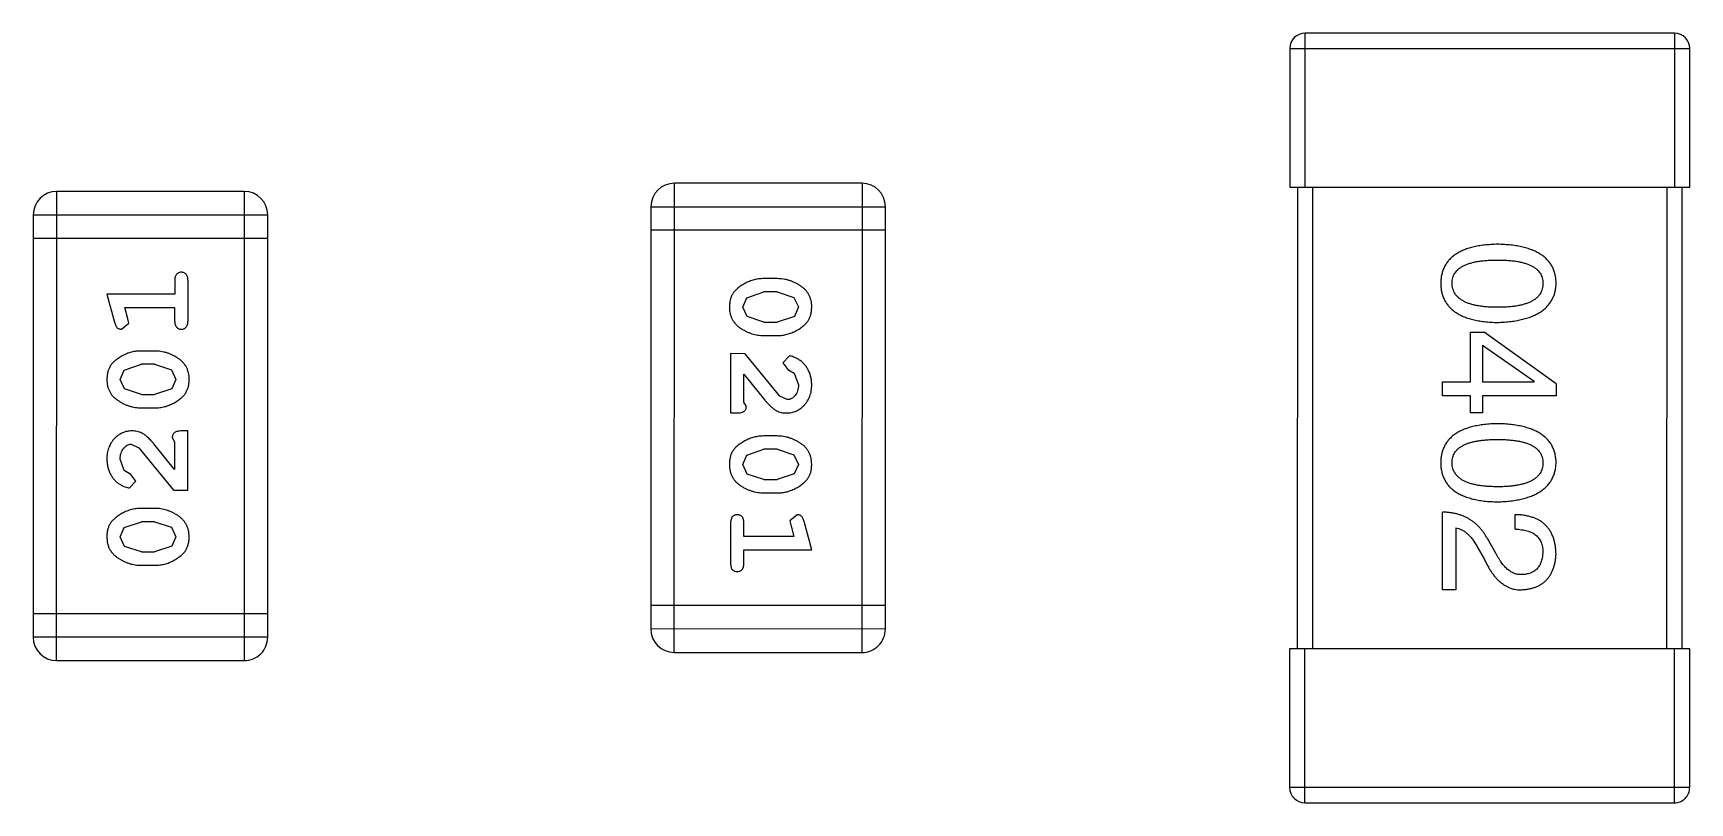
# Model space of a CAD drawing. Header units: inches. Extents: x -29 to 164, y -51 to 83.
# Drawn here: x 130.475 to 132.628, y 20.677 to 21.678 of the extents above; entities that cross this region are included whole.
import ezdxf

# ---------------------------------------------------------------- set-up
doc = ezdxf.new("R2010")
doc.units = ezdxf.units.IN
doc.header["$LTSCALE"] = 1.21
doc.header["$MEASUREMENT"] = 0
doc.layers.get('0').update_dxf_attribs({"linetype": 'CONTINUOUS'})

msp = doc.modelspace()

# ---------------------------------------------------------------- linework, layer by layer
at = {"color": 7, "linetype": 'Continuous'}
for p, q in [((132.128, 21.4775), (132.128, 21.6775)), ((132.608, 21.6774), (132.128, 21.6775)), ((132.608, 21.6774), (132.608, 21.4774)), ((132.108, 21.6575), (132.108, 21.4775)), ((132.108, 21.6575), (132.628, 21.6574)), ((132.628, 21.4774), (132.628, 21.6574)), ((130.5054, 20.8622), (130.5055, 21.4718)), ((130.7493, 21.4718), (130.5055, 21.4718)), ((130.7493, 21.4718), (130.7492, 20.8622)), ((131.3081, 20.8729), (131.3083, 21.4825)), ((131.5521, 21.4824), (131.3083, 21.4825)), ((131.5521, 21.4824), (131.552, 20.8728)), ((132.108, 21.4775), (132.628, 21.4774)), ((132.118, 21.4775), (132.1178, 20.8775)), ((132.1378, 20.8775), (132.138, 21.4775)), ((132.598, 21.4774), (132.5978, 20.8774)), ((132.6178, 20.8774), (132.618, 21.4774)), ((131.2778, 21.452), (131.2777, 20.9034)), ((131.2778, 21.452), (131.5826, 21.452)), ((131.5825, 20.9033), (131.5826, 21.452)), ((130.475, 21.4414), (130.4749, 20.8927)), ((130.475, 21.4414), (130.7798, 21.4413)), ((130.7797, 20.8927), (130.7798, 21.4413)), ((130.7798, 21.4108), (130.475, 21.4109)), ((131.5826, 21.4215), (131.2778, 21.4215)), ((130.5708, 21.3385), (130.5806, 21.3019)), ((130.6589, 21.3385), (130.5708, 21.3385)), ((130.6589, 21.3558), (130.6589, 21.3385)), ((130.6762, 21.3039), (130.6762, 21.3558)), ((131.4024, 21.3336), (131.4247, 21.3413)), ((131.4422, 21.3586), (131.4244, 21.3586)), ((131.4419, 21.3413), (131.4247, 21.3413)), ((131.4419, 21.3413), (131.4637, 21.334)), ((130.598, 21.3062), (130.5939, 21.3212)), ((130.5939, 21.3212), (130.6588, 21.3212)), ((130.6588, 21.3212), (130.6588, 21.3039)), ((131.3971, 21.3215), (131.4024, 21.3336)), ((131.4029, 21.3092), (131.3971, 21.3215)), ((131.4637, 21.334), (131.4695, 21.3217)), ((131.4695, 21.3217), (131.4642, 21.3095)), ((130.5898, 21.2929), (130.5991, 21.3008)), ((130.5991, 21.3008), (130.598, 21.3062)), ((131.4247, 21.3019), (131.4029, 21.3092)), ((131.4247, 21.3019), (131.4419, 21.3019)), ((131.4642, 21.3095), (131.4419, 21.3019)), ((131.4244, 21.2846), (131.4422, 21.2846)), ((132.3427, 21.2244), (132.3427, 21.2891)), ((132.3427, 21.2891), (132.3608, 21.2891)), ((132.4542, 21.2219), (132.3608, 21.2891)), ((130.6331, 21.2645), (130.6154, 21.2645)), ((131.3814, 21.2611), (131.3814, 21.184)), ((131.4002, 21.261), (131.3814, 21.2611)), ((131.4452, 21.206), (131.4002, 21.261)), ((131.4574, 21.2579), (131.449, 21.2491)), ((132.3583, 21.2719), (132.3583, 21.2244)), ((132.3583, 21.2719), (132.4255, 21.2252)), ((130.588, 21.2275), (130.5933, 21.2397)), ((130.5933, 21.2397), (130.6156, 21.2472)), ((130.6328, 21.2472), (130.6156, 21.2472)), ((130.6328, 21.2472), (130.6546, 21.24)), ((130.6546, 21.24), (130.6604, 21.2277)), ((131.3987, 21.1981), (131.3987, 21.2343)), ((131.3987, 21.2343), (131.4257, 21.2007)), ((131.449, 21.2491), (131.4556, 21.2406)), ((131.4556, 21.2406), (131.4641, 21.2356)), ((131.4641, 21.2356), (131.4695, 21.2207)), ((130.5938, 21.2152), (130.588, 21.2275)), ((130.6156, 21.2079), (130.5938, 21.2152)), ((130.6551, 21.2155), (130.6328, 21.2079)), ((130.6604, 21.2277), (130.6551, 21.2155)), ((132.3066, 21.2064), (132.3066, 21.2244)), ((132.3066, 21.2244), (132.3427, 21.2244)), ((132.3583, 21.2244), (132.4255, 21.2244)), ((132.4255, 21.2244), (132.4255, 21.2252)), ((132.4542, 21.2219), (132.4542, 21.2063)), ((130.6153, 21.1906), (130.6331, 21.1906)), ((130.6156, 21.2079), (130.6328, 21.2079)), ((131.4018, 21.1926), (131.3987, 21.1981)), ((131.4549, 21.2013), (131.4452, 21.206)), ((132.3427, 21.2063), (132.3066, 21.2064)), ((132.3427, 21.1842), (132.3427, 21.2063)), ((132.3583, 21.2063), (132.3583, 21.1842)), ((132.4542, 21.2063), (132.3583, 21.2063)), ((131.3814, 21.184), (131.3892, 21.184)), ((132.3583, 21.1842), (132.3427, 21.1842)), ((130.6588, 21.1104), (130.6318, 21.144)), ((130.6557, 21.1521), (130.6588, 21.1466)), ((130.6588, 21.1466), (130.6588, 21.1104)), ((130.6761, 21.1607), (130.6683, 21.1607)), ((130.6761, 21.0836), (130.6761, 21.1607)), ((131.4421, 21.1541), (131.4244, 21.1541)), ((130.5934, 21.1091), (130.588, 21.1239)), ((130.6025, 21.1434), (130.6123, 21.1386)), ((130.6123, 21.1386), (130.6572, 21.0836)), ((131.3971, 21.117), (131.4024, 21.1291)), ((131.4024, 21.1291), (131.4247, 21.1368)), ((131.4419, 21.1368), (131.4247, 21.1368)), ((131.4419, 21.1368), (131.4636, 21.1295)), ((131.4636, 21.1295), (131.4694, 21.1171)), ((130.6019, 21.1041), (130.5934, 21.1091)), ((130.6085, 21.0956), (130.6019, 21.1041)), ((131.4029, 21.1047), (131.3971, 21.117)), ((131.4246, 21.0974), (131.4029, 21.1047)), ((131.4641, 21.105), (131.4419, 21.0974)), ((131.4694, 21.1171), (131.4641, 21.105)), ((130.6, 21.0868), (130.6085, 21.0956)), ((130.6572, 21.0836), (130.6761, 21.0836)), ((131.4244, 21.0801), (131.4421, 21.0801)), ((131.4246, 21.0974), (131.4419, 21.0974)), ((130.6331, 21.06), (130.6153, 21.06)), ((130.5933, 21.0352), (130.6156, 21.0427)), ((130.6328, 21.0427), (130.6156, 21.0427)), ((130.6328, 21.0427), (130.6546, 21.0355)), ((131.3813, 21.0408), (131.3813, 20.9889)), ((131.3986, 21.0235), (131.3986, 21.0408)), ((131.4677, 21.0518), (131.4584, 21.0439)), ((131.4584, 21.0439), (131.4594, 21.0385)), ((131.4594, 21.0385), (131.4636, 21.0235)), ((131.4867, 21.0062), (131.4768, 21.0428)), ((132.3066, 20.9543), (132.3066, 21.0552)), ((132.4009, 21.033), (132.4009, 21.0519)), ((130.588, 21.023), (130.5933, 21.0352)), ((130.5938, 21.0107), (130.588, 21.023)), ((130.6546, 21.0355), (130.6604, 21.0232)), ((130.6604, 21.0232), (130.6551, 21.011)), ((131.4636, 21.0235), (131.3986, 21.0235)), ((132.3238, 21.0347), (132.3238, 20.9543)), ((132.3763, 21.0011), (132.3648, 21.0207)), ((130.6156, 21.0034), (130.5938, 21.0107)), ((130.6156, 21.0034), (130.6328, 21.0034)), ((130.6551, 21.011), (130.6328, 21.0034)), ((131.3986, 20.9889), (131.3986, 21.0062)), ((131.3986, 21.0062), (131.4867, 21.0062)), ((132.3517, 21.0101), (132.3607, 20.9945)), ((130.6153, 20.9861), (130.633, 20.9861)), ((132.3238, 20.9543), (132.3066, 20.9543)), ((131.5825, 20.9338), (131.2777, 20.9339)), ((130.7797, 20.9231), (130.4749, 20.9232)), ((130.7797, 20.8927), (130.4749, 20.8927)), ((131.5825, 20.9033), (131.2777, 20.9034)), ((131.3081, 20.8729), (131.552, 20.8728)), ((132.1078, 20.8775), (132.1078, 20.6975)), ((132.6278, 20.8774), (132.1078, 20.8775)), ((132.1278, 20.6775), (132.1278, 20.8775)), ((132.6078, 20.8774), (132.6078, 20.6774)), ((132.6278, 20.6974), (132.6278, 20.8774)), ((130.5054, 20.8622), (130.7492, 20.8622)), ((132.6278, 20.6974), (132.1078, 20.6975)), ((132.1278, 20.6775), (132.6078, 20.6774))]:
    msp.add_line(p, q, dxfattribs=at)
for centre, radius, start, end in [((132.128, 21.6575), 0.02, 89.988, 179.988), ((132.608, 21.6574), 0.02, 359.988, 89.988), ((130.5055, 21.4414), 0.0305, 89.988, 179.988), ((130.7493, 21.4413), 0.0305, 359.988, 89.988), ((131.3083, 21.452), 0.0305, 89.988, 179.988), ((131.5521, 21.452), 0.0305, 359.988, 89.988), ((130.5054, 20.8927), 0.0305, 179.988, 269.988), ((130.7492, 20.8927), 0.0305, 269.988, 359.988), ((131.3081, 20.9034), 0.0305, 179.988, 269.988), ((131.552, 20.9033), 0.0305, 269.988, 359.988), ((132.1278, 20.6975), 0.02, 179.988, 269.988), ((132.6078, 20.6974), 0.02, 269.988, 359.988)]:
    msp.add_arc(centre, radius, start, end, dxfattribs=at)
for points, knots in [([(132.378, 21.4032), (132.375, 21.4031), (132.3693, 21.4029), (132.361, 21.4022), (132.3533, 21.4011), (132.3461, 21.3996), (132.3395, 21.3977), (132.3335, 21.3955), (132.328, 21.3929), (132.3231, 21.3898), (132.3187, 21.3865), (132.3149, 21.3827), (132.3117, 21.3786), (132.309, 21.3741), (132.307, 21.3692), (132.3054, 21.3639), (132.3045, 21.3583), (132.3043, 21.3544), (132.3042, 21.3524)], [0, 0, 0, 0, 0.087693, 0.170223, 0.247496, 0.319826, 0.387768, 0.451403, 0.511459, 0.568358, 0.622671, 0.675251, 0.726739, 0.778422, 0.830759, 0.884394, 0.940865, 1, 1, 1, 1]), ([(132.4542, 21.3524), (132.4541, 21.3544), (132.4539, 21.3583), (132.453, 21.3639), (132.4514, 21.3692), (132.4493, 21.3741), (132.4465, 21.3786), (132.4432, 21.3827), (132.4392, 21.3865), (132.4347, 21.3898), (132.4296, 21.3928), (132.424, 21.3954), (132.4177, 21.3977), (132.4109, 21.3995), (132.4035, 21.4011), (132.3955, 21.4022), (132.3869, 21.4029), (132.381, 21.4031), (132.378, 21.4032)], [0, 0, 0, 0, 0.057911, 0.113262, 0.165956, 0.217443, 0.268511, 0.319665, 0.372, 0.426129, 0.483365, 0.543779, 0.607756, 0.676562, 0.749704, 0.827713, 0.911177, 1, 1, 1, 1]), ([(132.319, 21.3524), (132.319, 21.3537), (132.3191, 21.3561), (132.3198, 21.3595), (132.3209, 21.3628), (132.3226, 21.3658), (132.3247, 21.3685), (132.3273, 21.371), (132.3303, 21.3733), (132.3338, 21.3753), (132.3377, 21.3771), (132.3421, 21.3786), (132.347, 21.3798), (132.3523, 21.381), (132.3581, 21.3818), (132.3643, 21.3823), (132.371, 21.3827), (132.3756, 21.3827), (132.378, 21.3827)], [0, 0, 0, 0, 0.049766, 0.097012, 0.143225, 0.188786, 0.235079, 0.282962, 0.333687, 0.387747, 0.445963, 0.508657, 0.576545, 0.649868, 0.72822, 0.812712, 0.903543, 1, 1, 1, 1]), ([(132.378, 21.3827), (132.3804, 21.3827), (132.385, 21.3827), (132.3917, 21.3823), (132.3979, 21.3817), (132.4037, 21.381), (132.409, 21.3798), (132.4139, 21.3786), (132.4182, 21.377), (132.4222, 21.3753), (132.4257, 21.3733), (132.4287, 21.371), (132.4313, 21.3685), (132.4334, 21.3658), (132.435, 21.3627), (132.4362, 21.3595), (132.4368, 21.356), (132.4369, 21.3536), (132.437, 21.3524)], [0, 0, 0, 0, 0.096452, 0.187278, 0.271765, 0.350519, 0.423437, 0.491321, 0.554011, 0.612224, 0.666281, 0.717003, 0.764884, 0.811423, 0.856783, 0.902993, 0.950236, 1, 1, 1, 1]), ([(130.6675, 21.3668), (130.6669, 21.3668), (130.6657, 21.3667), (130.664, 21.3662), (130.6625, 21.3654), (130.6612, 21.3642), (130.6601, 21.3626), (130.6594, 21.3607), (130.6589, 21.3584), (130.6589, 21.3567), (130.6589, 21.3558)], [0, 0, 0, 0, 0.11517, 0.223509, 0.328254, 0.438012, 0.553651, 0.682263, 0.830856, 1, 1, 1, 1]), ([(130.6762, 21.3558), (130.6761, 21.3567), (130.6761, 21.3584), (130.6756, 21.3607), (130.6749, 21.3626), (130.6738, 21.3642), (130.6725, 21.3654), (130.671, 21.3662), (130.6693, 21.3667), (130.6681, 21.3668), (130.6675, 21.3668)], [0, 0, 0, 0, 0.169012, 0.317488, 0.445429, 0.560977, 0.67065, 0.776666, 0.88492, 1, 1, 1, 1]), ([(131.4244, 21.3586), (131.4234, 21.3586), (131.4212, 21.3585), (131.4181, 21.3582), (131.4149, 21.3577), (131.4118, 21.357), (131.4088, 21.3562), (131.4058, 21.355), (131.4028, 21.3538), (131.4, 21.3523), (131.3972, 21.3507), (131.3947, 21.3491), (131.3924, 21.3475), (131.3902, 21.3458), (131.3884, 21.3441), (131.3867, 21.3424), (131.3853, 21.3407), (131.3837, 21.3383), (131.3821, 21.3351), (131.3808, 21.3309), (131.38, 21.3264), (131.3799, 21.3232), (131.3798, 21.3215)], [0, 0, 0, 0, 0.049886, 0.09882, 0.148132, 0.19689, 0.246038, 0.295176, 0.345305, 0.395692, 0.445312, 0.491875, 0.535813, 0.577009, 0.616081, 0.652689, 0.687585, 0.720206, 0.785062, 0.85223, 0.923759, 1, 1, 1, 1]), ([(131.4868, 21.3218), (131.4867, 21.3232), (131.4867, 21.326), (131.486, 21.3301), (131.4848, 21.3339), (131.4833, 21.3375), (131.4812, 21.3408), (131.4787, 21.3439), (131.4757, 21.3467), (131.4723, 21.3491), (131.4687, 21.3513), (131.4651, 21.3532), (131.4614, 21.3549), (131.4576, 21.3562), (131.4538, 21.3573), (131.45, 21.358), (131.4461, 21.3585), (131.4435, 21.3585), (131.4422, 21.3586)], [0, 0, 0, 0, 0.06692, 0.130834, 0.19258, 0.252759, 0.312631, 0.373411, 0.436359, 0.501894, 0.568244, 0.632472, 0.69556, 0.757163, 0.818592, 0.878885, 0.939235, 1, 1, 1, 1]), ([(132.3042, 21.3524), (132.3043, 21.3505), (132.3045, 21.3466), (132.3054, 21.3409), (132.3069, 21.3357), (132.309, 21.3308), (132.3117, 21.3263), (132.3149, 21.3221), (132.3187, 21.3184), (132.3231, 21.315), (132.328, 21.312), (132.3335, 21.3094), (132.3395, 21.3072), (132.3461, 21.3053), (132.3533, 21.3038), (132.361, 21.3027), (132.3693, 21.3019), (132.375, 21.3017), (132.378, 21.3016)], [0, 0, 0, 0, 0.059134, 0.115603, 0.169236, 0.221572, 0.273254, 0.32474, 0.377319, 0.431815, 0.488555, 0.548609, 0.612242, 0.680182, 0.75251, 0.829782, 0.91231, 1, 1, 1, 1]), ([(132.378, 21.3213), (132.3756, 21.3213), (132.3711, 21.3213), (132.3645, 21.3217), (132.3583, 21.3223), (132.3526, 21.3232), (132.3473, 21.3242), (132.3425, 21.3256), (132.3381, 21.3271), (132.3342, 21.329), (132.3307, 21.331), (132.3276, 21.3334), (132.325, 21.3359), (132.3229, 21.3388), (132.3212, 21.3418), (132.32, 21.3451), (132.3192, 21.3487), (132.319, 21.3512), (132.319, 21.3524)], [0, 0, 0, 0, 0.094834, 0.184067, 0.267029, 0.344713, 0.417334, 0.484367, 0.546941, 0.604717, 0.65953, 0.710539, 0.759381, 0.806382, 0.853027, 0.900623, 0.949121, 1, 1, 1, 1]), ([(132.378, 21.3016), (132.381, 21.3017), (132.3868, 21.302), (132.3953, 21.3028), (132.4032, 21.304), (132.4106, 21.3056), (132.4174, 21.3075), (132.4236, 21.3097), (132.4292, 21.3124), (132.4343, 21.3154), (132.4388, 21.3188), (132.4428, 21.3225), (132.4461, 21.3266), (132.4489, 21.3311), (132.4511, 21.3359), (132.4528, 21.3411), (132.4539, 21.3466), (132.4541, 21.3504), (132.4542, 21.3524)], [0, 0, 0, 0, 0.088475, 0.171606, 0.249595, 0.322626, 0.391327, 0.455765, 0.516374, 0.573675, 0.628522, 0.681161, 0.732559, 0.783563, 0.83504, 0.887639, 0.942585, 1, 1, 1, 1]), ([(132.437, 21.3524), (132.4369, 21.3512), (132.4368, 21.3487), (132.4362, 21.3451), (132.435, 21.3418), (132.4334, 21.3387), (132.4313, 21.3359), (132.4287, 21.3333), (132.4257, 21.331), (132.4222, 21.3289), (132.4182, 21.3271), (132.4138, 21.3255), (132.409, 21.3242), (132.4037, 21.3231), (132.3979, 21.3223), (132.3917, 21.3217), (132.385, 21.3213), (132.3803, 21.3213), (132.378, 21.3213)], [0, 0, 0, 0, 0.050604, 0.098688, 0.145699, 0.191791, 0.238625, 0.286717, 0.337546, 0.391814, 0.449755, 0.512106, 0.579685, 0.652048, 0.730262, 0.814146, 0.904281, 1, 1, 1, 1]), ([(131.3798, 21.3215), (131.3798, 21.3201), (131.3799, 21.3173), (131.3806, 21.3132), (131.3818, 21.3094), (131.3833, 21.3058), (131.3854, 21.3025), (131.3879, 21.2994), (131.3908, 21.2966), (131.3942, 21.2942), (131.3978, 21.292), (131.4015, 21.29), (131.4052, 21.2883), (131.409, 21.287), (131.4128, 21.286), (131.4166, 21.2852), (131.4205, 21.2847), (131.4231, 21.2847), (131.4244, 21.2846)], [0, 0, 0, 0, 0.067217, 0.131051, 0.19272, 0.252824, 0.312745, 0.373449, 0.436041, 0.501494, 0.567761, 0.632087, 0.695096, 0.757109, 0.817993, 0.878657, 0.939311, 1, 1, 1, 1]), ([(131.4422, 21.2846), (131.4432, 21.2847), (131.4454, 21.2847), (131.4486, 21.285), (131.4517, 21.2855), (131.4548, 21.2862), (131.4579, 21.2871), (131.4609, 21.2882), (131.4638, 21.2895), (131.4667, 21.291), (131.4694, 21.2926), (131.472, 21.2942), (131.4743, 21.2959), (131.4764, 21.2976), (131.4783, 21.2993), (131.4799, 21.301), (131.4814, 21.3027), (131.4829, 21.3051), (131.4845, 21.3083), (131.4858, 21.3124), (131.4866, 21.317), (131.4867, 21.3201), (131.4868, 21.3218)], [0, 0, 0, 0, 0.049855, 0.099516, 0.148482, 0.19758, 0.246804, 0.296268, 0.346517, 0.397047, 0.446826, 0.49336, 0.537801, 0.579207, 0.617974, 0.654833, 0.689171, 0.722088, 0.786392, 0.853518, 0.924186, 1, 1, 1, 1]), ([(130.5806, 21.3019), (130.5809, 21.3011), (130.5814, 21.2995), (130.5822, 21.2974), (130.5831, 21.2958), (130.5841, 21.2946), (130.5853, 21.2938), (130.5867, 21.2933), (130.5882, 21.2929), (130.5892, 21.2929), (130.5898, 21.2929)], [0, 0, 0, 0, 0.187321, 0.344927, 0.475328, 0.579604, 0.674244, 0.773631, 0.882025, 1, 1, 1, 1]), ([(130.6588, 21.3039), (130.6589, 21.303), (130.6589, 21.3013), (130.6594, 21.299), (130.6601, 21.297), (130.6612, 21.2954), (130.6625, 21.2943), (130.664, 21.2935), (130.6657, 21.2929), (130.6669, 21.2929), (130.6675, 21.2929)], [0, 0, 0, 0, 0.169102, 0.317658, 0.446239, 0.563118, 0.671828, 0.776546, 0.884858, 1, 1, 1, 1]), ([(130.6675, 21.2929), (130.6681, 21.2929), (130.6693, 21.2929), (130.671, 21.2935), (130.6725, 21.2943), (130.6738, 21.2954), (130.6749, 21.297), (130.6756, 21.299), (130.6761, 21.3013), (130.6761, 21.303), (130.6762, 21.3039)], [0, 0, 0, 0, 0.115051, 0.223278, 0.329269, 0.437893, 0.554681, 0.682591, 0.83103, 1, 1, 1, 1]), ([(130.6154, 21.2645), (130.6143, 21.2645), (130.6121, 21.2645), (130.6089, 21.2642), (130.6058, 21.2637), (130.6027, 21.263), (130.5997, 21.2621), (130.5966, 21.261), (130.5937, 21.2597), (130.5908, 21.2582), (130.5881, 21.2566), (130.5855, 21.2549), (130.5832, 21.2533), (130.5811, 21.2516), (130.5792, 21.2499), (130.5776, 21.2482), (130.5762, 21.2465), (130.5746, 21.2441), (130.573, 21.2409), (130.5717, 21.2368), (130.5709, 21.2322), (130.5708, 21.229), (130.5707, 21.2274)], [0, 0, 0, 0, 0.049855, 0.099516, 0.148482, 0.19758, 0.246804, 0.296268, 0.346517, 0.397047, 0.446826, 0.49336, 0.537801, 0.579207, 0.617974, 0.654833, 0.689171, 0.722088, 0.786392, 0.853518, 0.924186, 1, 1, 1, 1]), ([(130.6777, 21.2276), (130.6777, 21.2291), (130.6776, 21.2319), (130.6769, 21.236), (130.6758, 21.2398), (130.6742, 21.2434), (130.6722, 21.2467), (130.6696, 21.2498), (130.6667, 21.2526), (130.6633, 21.255), (130.6597, 21.2572), (130.656, 21.2592), (130.6523, 21.2608), (130.6486, 21.2622), (130.6447, 21.2632), (130.6409, 21.264), (130.637, 21.2645), (130.6344, 21.2645), (130.6331, 21.2645)], [0, 0, 0, 0, 0.067217, 0.131051, 0.19272, 0.252824, 0.312745, 0.373449, 0.436041, 0.501494, 0.567761, 0.632087, 0.695096, 0.757109, 0.817993, 0.878657, 0.939311, 1, 1, 1, 1]), ([(131.4868, 21.2206), (131.4867, 21.2223), (131.4866, 21.2257), (131.4857, 21.2306), (131.4843, 21.2354), (131.4823, 21.2399), (131.4799, 21.244), (131.477, 21.2476), (131.4738, 21.2508), (131.4702, 21.2533), (131.4666, 21.2553), (131.4633, 21.2567), (131.4603, 21.2577), (131.4583, 21.2578), (131.4574, 21.2579)], [0, 0, 0, 0, 0.098286, 0.193983, 0.289056, 0.384352, 0.477435, 0.566197, 0.652355, 0.737986, 0.818188, 0.887401, 0.94802, 1, 1, 1, 1]), ([(130.5707, 21.2274), (130.5708, 21.226), (130.5708, 21.2232), (130.5716, 21.2191), (130.5727, 21.2153), (130.5743, 21.2117), (130.5763, 21.2084), (130.5788, 21.2053), (130.5818, 21.2025), (130.5852, 21.2001), (130.5888, 21.1979), (130.5925, 21.1959), (130.5962, 21.1943), (130.5999, 21.193), (130.6037, 21.1919), (130.6076, 21.1912), (130.6114, 21.1907), (130.614, 21.1906), (130.6153, 21.1906)], [0, 0, 0, 0, 0.06692, 0.130834, 0.19258, 0.252759, 0.312631, 0.373411, 0.436359, 0.501894, 0.568244, 0.632472, 0.69556, 0.757163, 0.818592, 0.878885, 0.939235, 1, 1, 1, 1]), ([(130.6331, 21.1906), (130.6342, 21.1906), (130.6363, 21.1907), (130.6395, 21.191), (130.6426, 21.1914), (130.6457, 21.1922), (130.6487, 21.193), (130.6517, 21.1942), (130.6547, 21.1954), (130.6576, 21.1969), (130.6603, 21.1985), (130.6628, 21.2001), (130.6652, 21.2017), (130.6673, 21.2034), (130.6691, 21.2051), (130.6708, 21.2068), (130.6722, 21.2085), (130.6738, 21.2109), (130.6754, 21.214), (130.6767, 21.2182), (130.6776, 21.2228), (130.6777, 21.226), (130.6777, 21.2276)], [0, 0, 0, 0, 0.049886, 0.09882, 0.148132, 0.19689, 0.246038, 0.295176, 0.345305, 0.395692, 0.445312, 0.491875, 0.535813, 0.577009, 0.616081, 0.652689, 0.687585, 0.720206, 0.785062, 0.85223, 0.923759, 1, 1, 1, 1]), ([(131.454, 21.184), (131.4551, 21.184), (131.4573, 21.1841), (131.4605, 21.1845), (131.4636, 21.1854), (131.4666, 21.1865), (131.4695, 21.1879), (131.4722, 21.1897), (131.4748, 21.1918), (131.4772, 21.1942), (131.4794, 21.1969), (131.4814, 21.1997), (131.4831, 21.2028), (131.4844, 21.206), (131.4855, 21.2094), (131.4862, 21.213), (131.4867, 21.2167), (131.4867, 21.2193), (131.4868, 21.2206)], [0, 0, 0, 0, 0.060981, 0.120256, 0.178148, 0.236115, 0.293993, 0.352864, 0.413358, 0.476056, 0.539296, 0.602396, 0.665116, 0.728325, 0.792919, 0.859317, 0.928302, 1, 1, 1, 1]), ([(131.4695, 21.2207), (131.4694, 21.2193), (131.4693, 21.2166), (131.4685, 21.2128), (131.4671, 21.2094), (131.4652, 21.2066), (131.4629, 21.2043), (131.4604, 21.2025), (131.4577, 21.2015), (131.4559, 21.2013), (131.4549, 21.2013)], [0, 0, 0, 0, 0.156344, 0.299348, 0.4327, 0.561, 0.682299, 0.791883, 0.89611, 1, 1, 1, 1]), ([(131.3892, 21.184), (131.3903, 21.184), (131.3923, 21.184), (131.395, 21.1845), (131.3972, 21.1851), (131.399, 21.1862), (131.4003, 21.1875), (131.4012, 21.189), (131.4017, 21.1908), (131.4018, 21.192), (131.4018, 21.1926)], [0, 0, 0, 0, 0.1844, 0.34094, 0.473574, 0.586824, 0.690029, 0.789175, 0.890445, 1, 1, 1, 1]), ([(131.4257, 21.2007), (131.4265, 21.1998), (131.428, 21.1982), (131.4302, 21.1958), (131.4323, 21.1937), (131.4343, 21.1918), (131.4361, 21.1902), (131.4379, 21.1888), (131.4395, 21.1877), (131.4416, 21.1866), (131.4442, 21.1855), (131.4473, 21.1846), (131.4506, 21.184), (131.4529, 21.184), (131.454, 21.184)], [0, 0, 0, 0, 0.103002, 0.197728, 0.285279, 0.365235, 0.437224, 0.502446, 0.560545, 0.611446, 0.707576, 0.80349, 0.900532, 1, 1, 1, 1]), ([(132.3779, 21.1701), (132.375, 21.17), (132.3693, 21.1698), (132.361, 21.169), (132.3533, 21.1679), (132.3461, 21.1664), (132.3395, 21.1646), (132.3334, 21.1623), (132.3279, 21.1597), (132.323, 21.1567), (132.3186, 21.1534), (132.3149, 21.1496), (132.3116, 21.1455), (132.309, 21.1409), (132.3069, 21.136), (132.3054, 21.1308), (132.3044, 21.1252), (132.3042, 21.1213), (132.3042, 21.1193)], [0, 0, 0, 0, 0.087693, 0.170223, 0.247496, 0.319826, 0.387768, 0.451403, 0.511459, 0.568358, 0.622671, 0.675251, 0.726739, 0.778422, 0.830759, 0.884394, 0.940865, 1, 1, 1, 1]), ([(132.4542, 21.1193), (132.4541, 21.1212), (132.4539, 21.1251), (132.4529, 21.1308), (132.4513, 21.136), (132.4492, 21.1409), (132.4465, 21.1454), (132.4431, 21.1496), (132.4392, 21.1533), (132.4347, 21.1567), (132.4296, 21.1597), (132.4239, 21.1623), (132.4177, 21.1645), (132.4108, 21.1664), (132.4034, 21.1679), (132.3955, 21.169), (132.3869, 21.1698), (132.381, 21.17), (132.3779, 21.1701)], [0, 0, 0, 0, 0.057911, 0.113262, 0.165956, 0.217443, 0.268511, 0.319665, 0.372, 0.426129, 0.483365, 0.543779, 0.607756, 0.676562, 0.749704, 0.827713, 0.911177, 1, 1, 1, 1]), ([(130.6035, 21.1607), (130.6024, 21.1607), (130.6002, 21.1606), (130.5969, 21.1602), (130.5938, 21.1593), (130.5909, 21.1582), (130.588, 21.1567), (130.5853, 21.155), (130.5827, 21.1528), (130.5803, 21.1505), (130.578, 21.1478), (130.576, 21.145), (130.5744, 21.1419), (130.573, 21.1387), (130.572, 21.1353), (130.5712, 21.1317), (130.5708, 21.1279), (130.5707, 21.1254), (130.5707, 21.1241)], [0, 0, 0, 0, 0.060981, 0.120256, 0.178148, 0.236115, 0.293993, 0.352864, 0.413358, 0.476056, 0.539296, 0.602396, 0.665116, 0.728325, 0.792919, 0.859317, 0.928302, 1, 1, 1, 1]), ([(130.6318, 21.144), (130.631, 21.1448), (130.6295, 21.1465), (130.6273, 21.1489), (130.6252, 21.151), (130.6232, 21.1529), (130.6213, 21.1545), (130.6196, 21.1558), (130.6179, 21.157), (130.6159, 21.1581), (130.6133, 21.1592), (130.6101, 21.1601), (130.6069, 21.1606), (130.6046, 21.1607), (130.6035, 21.1607)], [0, 0, 0, 0, 0.103002, 0.197728, 0.285279, 0.365235, 0.437224, 0.502446, 0.560545, 0.611446, 0.707576, 0.80349, 0.900532, 1, 1, 1, 1]), ([(130.6683, 21.1607), (130.6672, 21.1607), (130.6652, 21.1606), (130.6625, 21.1602), (130.6603, 21.1595), (130.6585, 21.1585), (130.6572, 21.1572), (130.6563, 21.1556), (130.6557, 21.1539), (130.6557, 21.1527), (130.6557, 21.1521)], [0, 0, 0, 0, 0.1844, 0.34094, 0.473574, 0.586824, 0.690029, 0.789175, 0.890445, 1, 1, 1, 1]), ([(131.4244, 21.1541), (131.4233, 21.1541), (131.4212, 21.154), (131.418, 21.1537), (131.4149, 21.1532), (131.4118, 21.1525), (131.4087, 21.1517), (131.4058, 21.1505), (131.4028, 21.1493), (131.3999, 21.1478), (131.3972, 21.1462), (131.3946, 21.1446), (131.3923, 21.1429), (131.3902, 21.1413), (131.3883, 21.1396), (131.3867, 21.1379), (131.3853, 21.1362), (131.3837, 21.1338), (131.382, 21.1306), (131.3807, 21.1264), (131.3799, 21.1219), (131.3798, 21.1187), (131.3798, 21.117)], [0, 0, 0, 0, 0.049886, 0.09882, 0.148132, 0.19689, 0.246038, 0.295176, 0.345305, 0.395692, 0.445312, 0.491875, 0.535813, 0.577009, 0.616081, 0.652689, 0.687585, 0.720206, 0.785062, 0.85223, 0.923759, 1, 1, 1, 1]), ([(131.4867, 21.1173), (131.4867, 21.1187), (131.4866, 21.1215), (131.4859, 21.1256), (131.4848, 21.1294), (131.4832, 21.133), (131.4811, 21.1363), (131.4786, 21.1394), (131.4757, 21.1421), (131.4723, 21.1446), (131.4687, 21.1468), (131.465, 21.1487), (131.4613, 21.1504), (131.4575, 21.1517), (131.4537, 21.1528), (131.4499, 21.1535), (131.446, 21.154), (131.4434, 21.154), (131.4421, 21.1541)], [0, 0, 0, 0, 0.06692, 0.130834, 0.19258, 0.252759, 0.312631, 0.373411, 0.436359, 0.501894, 0.568244, 0.632472, 0.69556, 0.757163, 0.818592, 0.878885, 0.939235, 1, 1, 1, 1]), ([(132.3189, 21.1193), (132.319, 21.1205), (132.3191, 21.1229), (132.3197, 21.1264), (132.3209, 21.1296), (132.3226, 21.1326), (132.3246, 21.1354), (132.3272, 21.1379), (132.3302, 21.1401), (132.3337, 21.1421), (132.3377, 21.1439), (132.3421, 21.1455), (132.3469, 21.1467), (132.3522, 21.1478), (132.358, 21.1486), (132.3642, 21.1492), (132.3709, 21.1495), (132.3756, 21.1496), (132.3779, 21.1496)], [0, 0, 0, 0, 0.049766, 0.097012, 0.143225, 0.188786, 0.235079, 0.282962, 0.333687, 0.387747, 0.445963, 0.508657, 0.576545, 0.649868, 0.72822, 0.812712, 0.903543, 1, 1, 1, 1]), ([(132.3779, 21.1496), (132.3803, 21.1496), (132.3849, 21.1495), (132.3916, 21.1492), (132.3979, 21.1486), (132.4036, 21.1478), (132.4089, 21.1467), (132.4138, 21.1455), (132.4182, 21.1439), (132.4221, 21.1421), (132.4256, 21.1401), (132.4287, 21.1379), (132.4312, 21.1353), (132.4333, 21.1326), (132.435, 21.1296), (132.4361, 21.1264), (132.4368, 21.1229), (132.4369, 21.1205), (132.4369, 21.1193)], [0, 0, 0, 0, 0.096452, 0.187278, 0.271765, 0.350519, 0.423437, 0.491321, 0.554011, 0.612224, 0.666281, 0.717003, 0.764884, 0.811423, 0.856783, 0.902993, 0.950236, 1, 1, 1, 1]), ([(130.5707, 21.1241), (130.5708, 21.1224), (130.5709, 21.119), (130.5717, 21.1141), (130.5732, 21.1093), (130.5752, 21.1048), (130.5776, 21.1007), (130.5805, 21.097), (130.5837, 21.0939), (130.5873, 21.0914), (130.5908, 21.0894), (130.5942, 21.0879), (130.5972, 21.087), (130.5991, 21.0869), (130.6, 21.0868)], [0, 0, 0, 0, 0.098286, 0.193983, 0.289056, 0.384352, 0.477435, 0.566197, 0.652355, 0.737986, 0.818188, 0.887401, 0.94802, 1, 1, 1, 1]), ([(130.588, 21.1239), (130.5881, 21.1253), (130.5881, 21.128), (130.589, 21.1318), (130.5904, 21.1352), (130.5923, 21.1381), (130.5946, 21.1404), (130.597, 21.1422), (130.5997, 21.1432), (130.6016, 21.1433), (130.6025, 21.1434)], [0, 0, 0, 0, 0.156344, 0.299348, 0.4327, 0.561, 0.682299, 0.791883, 0.89611, 1, 1, 1, 1]), ([(131.3798, 21.117), (131.3798, 21.1156), (131.3799, 21.1128), (131.3806, 21.1087), (131.3817, 21.1048), (131.3833, 21.1013), (131.3853, 21.0979), (131.3878, 21.0949), (131.3908, 21.0921), (131.3942, 21.0896), (131.3978, 21.0874), (131.4014, 21.0855), (131.4052, 21.0838), (131.4089, 21.0825), (131.4127, 21.0814), (131.4166, 21.0807), (131.4205, 21.0802), (131.4231, 21.0802), (131.4244, 21.0801)], [0, 0, 0, 0, 0.067217, 0.131051, 0.19272, 0.252824, 0.312745, 0.373449, 0.436041, 0.501494, 0.567761, 0.632087, 0.695096, 0.757109, 0.817993, 0.878657, 0.939311, 1, 1, 1, 1]), ([(131.4421, 21.0801), (131.4432, 21.0801), (131.4453, 21.0802), (131.4485, 21.0805), (131.4517, 21.081), (131.4548, 21.0817), (131.4578, 21.0826), (131.4608, 21.0837), (131.4638, 21.085), (131.4667, 21.0865), (131.4694, 21.0881), (131.472, 21.0897), (131.4743, 21.0914), (131.4764, 21.0931), (131.4782, 21.0948), (131.4799, 21.0965), (131.4813, 21.0982), (131.4829, 21.1006), (131.4845, 21.1038), (131.4858, 21.1079), (131.4866, 21.1125), (131.4867, 21.1156), (131.4867, 21.1173)], [0, 0, 0, 0, 0.049855, 0.099516, 0.148482, 0.19758, 0.246804, 0.296268, 0.346517, 0.397047, 0.446826, 0.49336, 0.537801, 0.579207, 0.617974, 0.654833, 0.689171, 0.722088, 0.786392, 0.853518, 0.924186, 1, 1, 1, 1]), ([(132.3042, 21.1193), (132.3042, 21.1173), (132.3044, 21.1134), (132.3054, 21.1078), (132.3069, 21.1025), (132.309, 21.0976), (132.3116, 21.0931), (132.3148, 21.089), (132.3186, 21.0852), (132.323, 21.0818), (132.3279, 21.0789), (132.3334, 21.0763), (132.3395, 21.074), (132.3461, 21.0721), (132.3532, 21.0706), (132.361, 21.0695), (132.3693, 21.0688), (132.375, 21.0686), (132.3779, 21.0685)], [0, 0, 0, 0, 0.059134, 0.115603, 0.169236, 0.221572, 0.273254, 0.32474, 0.377319, 0.431815, 0.488555, 0.548609, 0.612242, 0.680182, 0.75251, 0.829782, 0.91231, 1, 1, 1, 1]), ([(132.3779, 21.0881), (132.3756, 21.0881), (132.371, 21.0882), (132.3644, 21.0886), (132.3583, 21.0892), (132.3525, 21.09), (132.3473, 21.0911), (132.3424, 21.0924), (132.3381, 21.094), (132.3341, 21.0958), (132.3306, 21.0979), (132.3276, 21.1002), (132.325, 21.1028), (132.3229, 21.1056), (132.3212, 21.1087), (132.3199, 21.112), (132.3191, 21.1156), (132.319, 21.118), (132.3189, 21.1193)], [0, 0, 0, 0, 0.094834, 0.184067, 0.267029, 0.344713, 0.417334, 0.484367, 0.546941, 0.604717, 0.65953, 0.710539, 0.759381, 0.806382, 0.853027, 0.900623, 0.949121, 1, 1, 1, 1]), ([(132.4369, 21.1193), (132.4369, 21.118), (132.4368, 21.1155), (132.4361, 21.112), (132.435, 21.1087), (132.4333, 21.1056), (132.4312, 21.1028), (132.4287, 21.1002), (132.4256, 21.0979), (132.4221, 21.0958), (132.4182, 21.094), (132.4138, 21.0924), (132.4089, 21.0911), (132.4036, 21.09), (132.3979, 21.0891), (132.3916, 21.0885), (132.3849, 21.0882), (132.3803, 21.0881), (132.3779, 21.0881)], [0, 0, 0, 0, 0.050604, 0.098688, 0.145699, 0.191791, 0.238625, 0.286717, 0.337546, 0.391814, 0.449755, 0.512106, 0.579685, 0.652048, 0.730262, 0.814146, 0.904281, 1, 1, 1, 1]), ([(132.3779, 21.0685), (132.3809, 21.0686), (132.3868, 21.0688), (132.3953, 21.0697), (132.4032, 21.0709), (132.4105, 21.0724), (132.4173, 21.0743), (132.4235, 21.0766), (132.4292, 21.0792), (132.4343, 21.0822), (132.4388, 21.0856), (132.4427, 21.0893), (132.4461, 21.0934), (132.4489, 21.0979), (132.4511, 21.1027), (132.4527, 21.1079), (132.4538, 21.1135), (132.454, 21.1173), (132.4542, 21.1193)], [0, 0, 0, 0, 0.088475, 0.171606, 0.249595, 0.322626, 0.391327, 0.455765, 0.516374, 0.573675, 0.628522, 0.681161, 0.732559, 0.783563, 0.83504, 0.887639, 0.942585, 1, 1, 1, 1]), ([(130.6153, 21.06), (130.6142, 21.06), (130.6121, 21.06), (130.6089, 21.0597), (130.6058, 21.0592), (130.6027, 21.0585), (130.5996, 21.0576), (130.5966, 21.0564), (130.5936, 21.0552), (130.5908, 21.0537), (130.588, 21.0521), (130.5855, 21.0504), (130.5831, 21.0488), (130.581, 21.0471), (130.5792, 21.0454), (130.5775, 21.0437), (130.5761, 21.042), (130.5745, 21.0396), (130.5729, 21.0364), (130.5716, 21.0322), (130.5708, 21.0277), (130.5707, 21.0245), (130.5707, 21.0229)], [0, 0, 0, 0, 0.049855, 0.099516, 0.148482, 0.19758, 0.246804, 0.296268, 0.346517, 0.397047, 0.446826, 0.49336, 0.537801, 0.579207, 0.617974, 0.654833, 0.689171, 0.722088, 0.786392, 0.853518, 0.924186, 1, 1, 1, 1]), ([(130.6777, 21.0231), (130.6776, 21.0246), (130.6776, 21.0274), (130.6768, 21.0315), (130.6757, 21.0353), (130.6741, 21.0389), (130.6721, 21.0422), (130.6696, 21.0453), (130.6666, 21.0481), (130.6633, 21.0505), (130.6597, 21.0527), (130.656, 21.0547), (130.6523, 21.0563), (130.6485, 21.0577), (130.6447, 21.0587), (130.6409, 21.0595), (130.637, 21.0599), (130.6344, 21.06), (130.6331, 21.06)], [0, 0, 0, 0, 0.067217, 0.131051, 0.19272, 0.252824, 0.312745, 0.373449, 0.436041, 0.501494, 0.567761, 0.632087, 0.695096, 0.757109, 0.817993, 0.878657, 0.939311, 1, 1, 1, 1]), ([(131.39, 21.0518), (131.3894, 21.0518), (131.3882, 21.0517), (131.3865, 21.0512), (131.385, 21.0504), (131.3836, 21.0492), (131.3826, 21.0477), (131.3819, 21.0457), (131.3814, 21.0434), (131.3813, 21.0417), (131.3813, 21.0408)], [0, 0, 0, 0, 0.115051, 0.223278, 0.329269, 0.437893, 0.554681, 0.682591, 0.83103, 1, 1, 1, 1]), ([(131.3986, 21.0408), (131.3986, 21.0417), (131.3986, 21.0434), (131.3981, 21.0457), (131.3973, 21.0477), (131.3963, 21.0492), (131.3949, 21.0504), (131.3935, 21.0512), (131.3918, 21.0517), (131.3906, 21.0518), (131.39, 21.0518)], [0, 0, 0, 0, 0.169102, 0.317658, 0.446239, 0.563118, 0.671828, 0.776546, 0.884858, 1, 1, 1, 1]), ([(131.4768, 21.0428), (131.4766, 21.0436), (131.4761, 21.0452), (131.4753, 21.0473), (131.4744, 21.0489), (131.4733, 21.0501), (131.4722, 21.0509), (131.4708, 21.0514), (131.4693, 21.0518), (131.4682, 21.0518), (131.4677, 21.0518)], [0, 0, 0, 0, 0.187321, 0.344927, 0.475328, 0.579604, 0.674244, 0.773631, 0.882025, 1, 1, 1, 1]), ([(132.3648, 21.0207), (132.364, 21.0221), (132.3625, 21.0248), (132.36, 21.0286), (132.3573, 21.0322), (132.3544, 21.0355), (132.3514, 21.0386), (132.3482, 21.0413), (132.3448, 21.0439), (132.3413, 21.0462), (132.3375, 21.0482), (132.3336, 21.05), (132.3295, 21.0515), (132.3253, 21.0528), (132.3208, 21.0538), (132.3163, 21.0545), (132.3115, 21.055), (132.3083, 21.0551), (132.3066, 21.0552)], [0, 0, 0, 0, 0.065828, 0.130094, 0.192451, 0.254037, 0.313974, 0.373757, 0.433048, 0.492243, 0.551902, 0.611758, 0.672678, 0.734814, 0.798569, 0.863693, 0.930488, 1, 1, 1, 1]), ([(132.4541, 21.001), (132.454, 21.0031), (132.4538, 21.007), (132.453, 21.0127), (132.4519, 21.018), (132.4503, 21.0229), (132.4483, 21.0275), (132.446, 21.0316), (132.4432, 21.0354), (132.4401, 21.0388), (132.4365, 21.0418), (132.4326, 21.0444), (132.4282, 21.0467), (132.4235, 21.0485), (132.4184, 21.0499), (132.4129, 21.051), (132.407, 21.0517), (132.403, 21.0518), (132.4009, 21.0519)], [0, 0, 0, 0, 0.07282, 0.141057, 0.2062, 0.267672, 0.326735, 0.383519, 0.439188, 0.494454, 0.549628, 0.605958, 0.66397, 0.72402, 0.787502, 0.854127, 0.925065, 1, 1, 1, 1]), ([(130.5707, 21.0229), (130.5707, 21.0215), (130.5708, 21.0187), (130.5715, 21.0146), (130.5726, 21.0107), (130.5742, 21.0072), (130.5763, 21.0039), (130.5788, 21.0008), (130.5818, 20.998), (130.5851, 20.9956), (130.5887, 20.9934), (130.5924, 20.9914), (130.5961, 20.9898), (130.5999, 20.9884), (130.6037, 20.9874), (130.6075, 20.9866), (130.6114, 20.9862), (130.614, 20.9861), (130.6153, 20.9861)], [0, 0, 0, 0, 0.06692, 0.130834, 0.19258, 0.252759, 0.312631, 0.373411, 0.436359, 0.501894, 0.568244, 0.632472, 0.69556, 0.757163, 0.818592, 0.878885, 0.939235, 1, 1, 1, 1]), ([(130.633, 20.9861), (130.6341, 20.9861), (130.6362, 20.9861), (130.6394, 20.9865), (130.6426, 20.9869), (130.6456, 20.9876), (130.6487, 20.9885), (130.6517, 20.9896), (130.6546, 20.9909), (130.6575, 20.9924), (130.6603, 20.9939), (130.6628, 20.9956), (130.6651, 20.9972), (130.6672, 20.9989), (130.6691, 21.0006), (130.6708, 21.0023), (130.6722, 21.004), (130.6738, 21.0064), (130.6754, 21.0095), (130.6767, 21.0137), (130.6775, 21.0183), (130.6776, 21.0215), (130.6777, 21.0231)], [0, 0, 0, 0, 0.049886, 0.09882, 0.148132, 0.19689, 0.246038, 0.295176, 0.345305, 0.395692, 0.445312, 0.491875, 0.535813, 0.577009, 0.616081, 0.652689, 0.687585, 0.720206, 0.785062, 0.85223, 0.923759, 1, 1, 1, 1]), ([(132.3238, 21.0347), (132.3251, 21.0344), (132.3277, 21.0339), (132.3315, 21.0323), (132.3352, 21.0301), (132.3387, 21.0273), (132.3421, 21.0239), (132.3455, 21.0199), (132.3487, 21.0152), (132.3507, 21.0118), (132.3517, 21.0101)], [0, 0, 0, 0, 0.103034, 0.208166, 0.318255, 0.434664, 0.559728, 0.695394, 0.841708, 1, 1, 1, 1]), ([(132.4009, 21.033), (132.4023, 21.033), (132.4051, 21.0329), (132.4092, 21.0324), (132.4131, 21.0318), (132.4166, 21.0309), (132.4198, 21.0298), (132.4228, 21.0286), (132.4255, 21.027), (132.4279, 21.0253), (132.4301, 21.0233), (132.4319, 21.0211), (132.4335, 21.0187), (132.4347, 21.0161), (132.4357, 21.0132), (132.4364, 21.0102), (132.4368, 21.0069), (132.4369, 21.0047), (132.4369, 21.0035)], [0, 0, 0, 0, 0.082594, 0.15978, 0.232961, 0.301462, 0.365595, 0.426678, 0.484662, 0.540809, 0.595146, 0.648401, 0.702272, 0.757102, 0.813447, 0.872233, 0.934055, 1, 1, 1, 1]), ([(132.3607, 20.9945), (132.3615, 20.9928), (132.363, 20.9895), (132.3655, 20.9848), (132.3681, 20.9804), (132.3707, 20.9763), (132.3735, 20.9726), (132.3764, 20.9693), (132.3793, 20.9662), (132.3823, 20.9636), (132.3855, 20.9612), (132.3887, 20.9592), (132.392, 20.9575), (132.3954, 20.9561), (132.3989, 20.9552), (132.4025, 20.9545), (132.4061, 20.9542), (132.4086, 20.9543), (132.4099, 20.9543)], [0, 0, 0, 0, 0.082731, 0.161257, 0.236138, 0.307554, 0.375712, 0.440848, 0.502916, 0.562567, 0.619798, 0.675716, 0.73039, 0.78386, 0.837315, 0.890547, 0.944917, 1, 1, 1, 1]), ([(132.4107, 20.974), (132.4099, 20.974), (132.4083, 20.9739), (132.4059, 20.974), (132.4035, 20.9744), (132.4011, 20.975), (132.3988, 20.9759), (132.3966, 20.977), (132.3944, 20.9784), (132.3922, 20.98), (132.39, 20.9817), (132.388, 20.9838), (132.3859, 20.9861), (132.3839, 20.9886), (132.3819, 20.9914), (132.38, 20.9944), (132.3781, 20.9976), (132.3769, 20.9999), (132.3763, 21.0011)], [0, 0, 0, 0, 0.052237, 0.103888, 0.155485, 0.207395, 0.259864, 0.31356, 0.369176, 0.4266, 0.486836, 0.550048, 0.61567, 0.685271, 0.75824, 0.834614, 0.915635, 1, 1, 1, 1]), ([(132.4099, 20.9543), (132.4116, 20.9545), (132.4149, 20.9547), (132.4196, 20.9555), (132.4241, 20.9566), (132.4283, 20.9581), (132.4321, 20.9599), (132.4357, 20.9619), (132.439, 20.9644), (132.4419, 20.9672), (132.4445, 20.9703), (132.4468, 20.9737), (132.4488, 20.9775), (132.4506, 20.9816), (132.4519, 20.986), (132.453, 20.9907), (132.4538, 20.9958), (132.454, 20.9992), (132.4541, 21.001)], [0, 0, 0, 0, 0.070688, 0.137741, 0.201612, 0.262778, 0.321223, 0.378455, 0.434411, 0.490146, 0.546362, 0.603392, 0.662208, 0.723401, 0.787372, 0.85442, 0.925153, 1, 1, 1, 1]), ([(132.4369, 21.0035), (132.4369, 21.0024), (132.4367, 21.0002), (132.4364, 20.997), (132.4358, 20.994), (132.435, 20.9912), (132.434, 20.9887), (132.4329, 20.9863), (132.4315, 20.9841), (132.43, 20.9821), (132.4282, 20.9804), (132.4263, 20.9789), (132.4242, 20.9775), (132.4218, 20.9764), (132.4193, 20.9755), (132.4166, 20.9748), (132.4137, 20.9743), (132.4117, 20.9741), (132.4107, 20.974)], [0, 0, 0, 0, 0.076112, 0.148436, 0.216883, 0.281466, 0.34298, 0.402356, 0.459881, 0.51546, 0.571111, 0.62658, 0.683162, 0.741007, 0.801404, 0.863825, 0.930544, 1, 1, 1, 1]), ([(131.3813, 20.9889), (131.3813, 20.988), (131.3814, 20.9863), (131.3818, 20.984), (131.3826, 20.982), (131.3836, 20.9805), (131.385, 20.9793), (131.3865, 20.9785), (131.3882, 20.978), (131.3894, 20.9779), (131.39, 20.9779)], [0, 0, 0, 0, 0.169012, 0.317488, 0.445429, 0.560977, 0.67065, 0.776666, 0.88492, 1, 1, 1, 1]), ([(131.39, 20.9779), (131.3906, 20.9779), (131.3918, 20.978), (131.3934, 20.9785), (131.3949, 20.9793), (131.3963, 20.9805), (131.3973, 20.982), (131.3981, 20.984), (131.3986, 20.9863), (131.3986, 20.988), (131.3986, 20.9889)], [0, 0, 0, 0, 0.11517, 0.223509, 0.328254, 0.438012, 0.553651, 0.682263, 0.830856, 1, 1, 1, 1])]:
    msp.add_open_spline(points, degree=3, knots=knots, dxfattribs=at)

doc.saveas('drawing.dxf')
